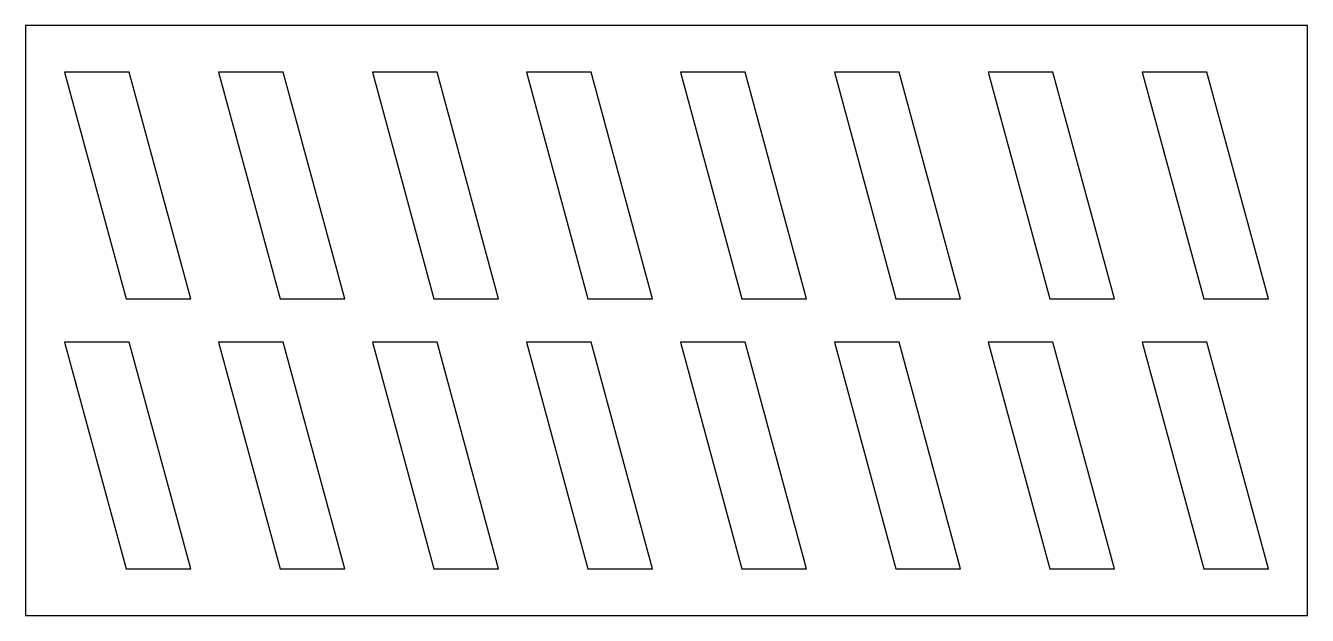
# Model space of a CAD drawing. Header units: millimetres. Extents: x 0 to 1130, y 0 to 520.
import ezdxf

# ---------------------------------------------------------------- set-up
doc = ezdxf.new("R2010")
doc.units = ezdxf.units.MM
doc.layers.add('CUT', color=7, linetype='CONTINUOUS')

msp = doc.modelspace()

# ---------------------------------------------------------------- linework, layer by layer
at = {"layer": 'CUT'}
for points in [[(0, 0), (1130, 0), (1130, 520), (0, 520)], [(88.5175, 279.04), (145.5325, 279.04), (91.2325, 478.96), (34.2175, 478.96)], [(224.2675, 279.04), (281.2825, 279.04), (226.9825, 478.96), (169.9675, 478.96)], [(360.0175, 279.04), (417.0325, 279.04), (362.7325, 478.96), (305.7175, 478.96)], [(495.7675, 279.04), (552.7825, 279.04), (498.4825, 478.96), (441.4675, 478.96)], [(631.5175, 279.04), (688.5325, 279.04), (634.2325, 478.96), (577.2175, 478.96)], [(767.2675, 279.04), (824.2825, 279.04), (769.9825, 478.96), (712.9675, 478.96)], [(903.0175, 279.04), (960.0325, 279.04), (905.7325, 478.96), (848.7175, 478.96)], [(1038.7675, 279.04), (1095.7825, 279.04), (1041.4825, 478.96), (984.4675, 478.96)], [(88.5175, 41.04), (145.5325, 41.04), (91.2325, 240.96), (34.2175, 240.96)], [(224.2675, 41.04), (281.2825, 41.04), (226.9825, 240.96), (169.9675, 240.96)], [(360.0175, 41.04), (417.0325, 41.04), (362.7325, 240.96), (305.7175, 240.96)], [(495.7675, 41.04), (552.7825, 41.04), (498.4825, 240.96), (441.4675, 240.96)], [(631.5175, 41.04), (688.5325, 41.04), (634.2325, 240.96), (577.2175, 240.96)], [(767.2675, 41.04), (824.2825, 41.04), (769.9825, 240.96), (712.9675, 240.96)], [(903.0175, 41.04), (960.0325, 41.04), (905.7325, 240.96), (848.7175, 240.96)], [(1038.7675, 41.04), (1095.7825, 41.04), (1041.4825, 240.96), (984.4675, 240.96)]]:
    msp.add_lwpolyline(points, close=True, dxfattribs=at)

doc.saveas('drawing.dxf')
